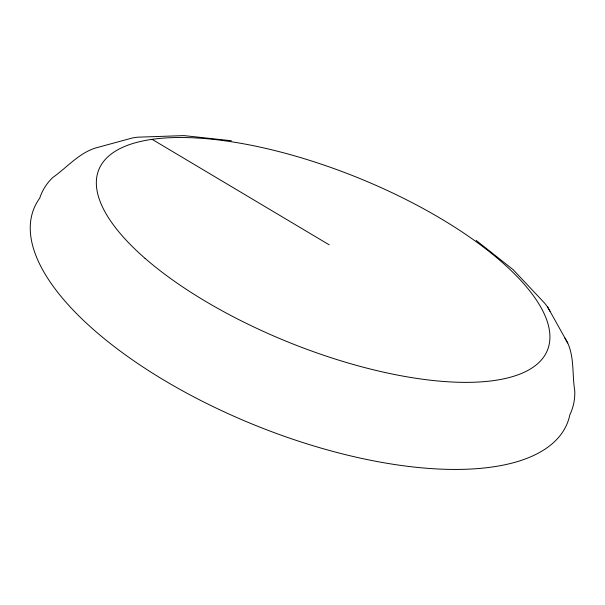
<?xml version="1.0" encoding="UTF-8"?>
<svg xmlns="http://www.w3.org/2000/svg" width="605" height="605" viewBox="0 0 605 605"><rect width="100%" height="100%" fill="white"/><g stroke="black" fill="none" stroke-linecap="round" stroke-linejoin="round"><path stroke-width="0.91" d="M231.39 140.753L184.011 135.603L137.441 137.199L132.669 137.902L97.7 147.416C79.769 151.953 67.412 167.222 52.764 177.522C46.797 183.202 42.274 190.31 39.718 198.153A287.473 118.376 21.9 0 0 252.716 424.264A287.473 118.376 21.9 0 0 569.849 414.826C573.464 407.346 575.121 399.013 574.75 390.709C572.111 374.934 574.455 357.903 567.717 342.997L547.638 307.037L544.629 303.143L513.131 269.656L476.188 240.427M152.097 139.332L329.196 244.828M547.638 307.037L550.043 311.31M564.881 337.961L567.717 342.997M145.079 258.373A241.796 89.245 21.9 0 0 533.822 366.728A241.796 89.245 21.9 0 0 290.468 154.683A241.796 89.245 21.9 0 0 145.079 258.373"/></g></svg>
